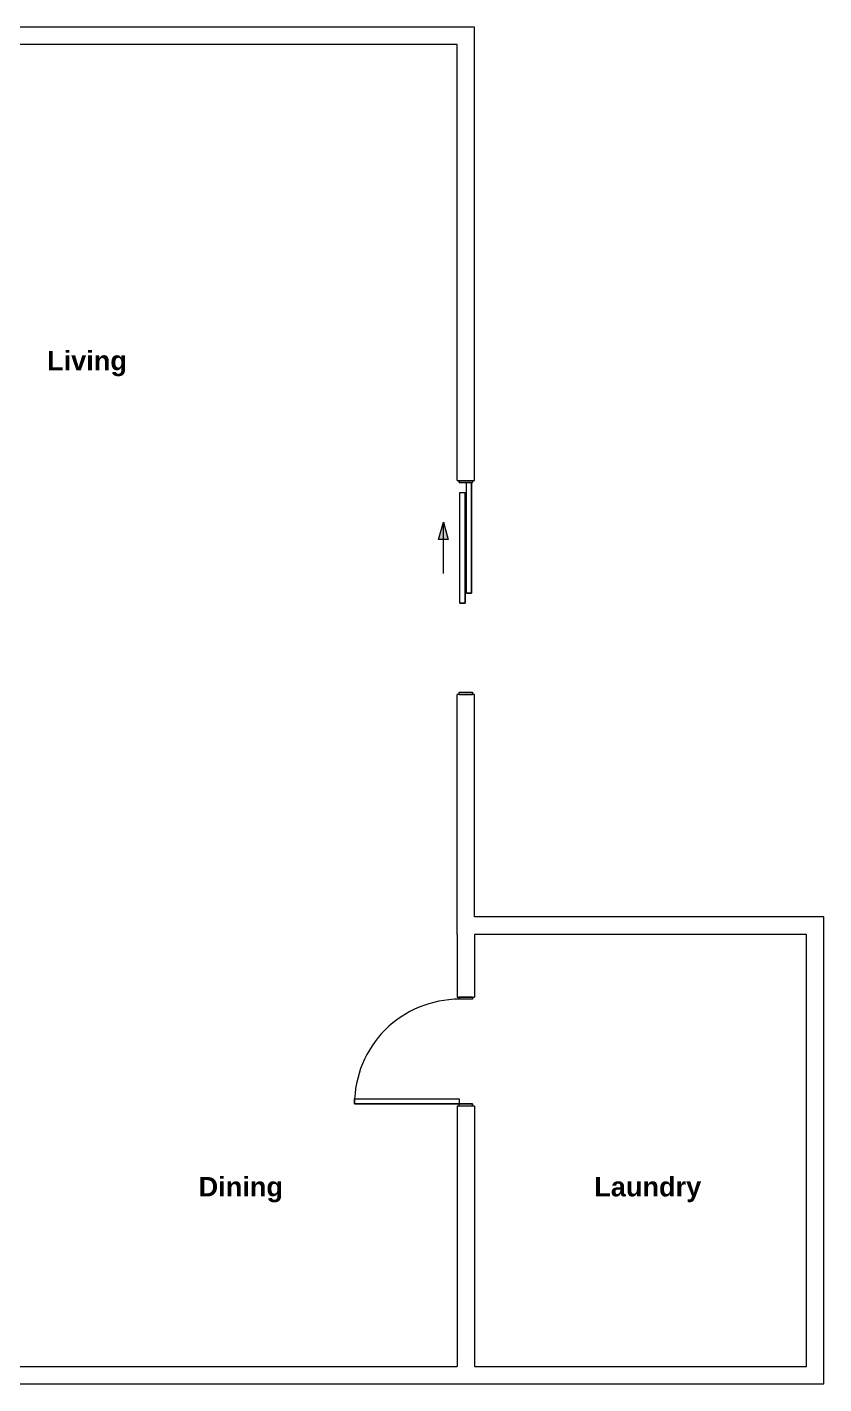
# Model space of a CAD drawing. Header units: inches. Extents: x -462 to 241, y -235 to 232.
# Drawn here: x -33.3 to 240.5, y -234.7 to 231.5 of the extents above; entities that cross this region are included whole.
import ezdxf

# ---------------------------------------------------------------- set-up
doc = ezdxf.new("R2010")
doc.units = ezdxf.units.IN
doc.header["$LTSCALE"] = 48
doc.header["$MEASUREMENT"] = 0
doc.layers.add('None', color=7, linetype='Continuous', lineweight=5)
doc.styles.add('Arial (bold)', font='Arial Bold.ttf')

# ---------------------------------------------------------------- blocks, each defined once
blk = doc.blocks.new('Group-2')
at = {"layer": 'None', "color": 7, "linetype": 'Continuous', "lineweight": 5, "transparency": 33554687}
for p, q in [((-255.7, -228.68), (-165.03, -228.68)), ((-159.03, -228.68), (114.47, -228.68)), ((120.47, -228.68), (234.52, -228.68)), ((-261.7, -234.68), (240.52, -234.68))]:
    blk.add_line(p, q, dxfattribs=at)
blk = doc.blocks.new('Group-3')
at = {"layer": 'None', "color": 7, "transparency": 33554687}
blk.add_blockref('Group-2', (0, 0), dxfattribs=at)
blk = doc.blocks.new('Group-4')
at = {"layer": 'None', "color": 7, "linetype": 'Continuous', "lineweight": 5, "transparency": 33554687}
for p, q in [((240.52, -234.68), (240.52, -74.21)), ((234.52, -228.68), (234.52, -80.21))]:
    blk.add_line(p, q, dxfattribs=at)
blk = doc.blocks.new('Group-5')
at = {"layer": 'None', "color": 7, "transparency": 33554687}
blk.add_blockref('Group-4', (0, 0), dxfattribs=at)
blk = doc.blocks.new('Group-6')
at = {"layer": 'None', "color": 7, "linetype": 'Continuous', "lineweight": 5, "transparency": 33554687}
for p, q in [((240.52, -74.21), (120.47, -74.21)), ((234.52, -80.21), (120.47, -80.21))]:
    blk.add_line(p, q, dxfattribs=at)
blk = doc.blocks.new('Group-7')
at = {"layer": 'None', "color": 7, "transparency": 33554687}
blk.add_blockref('Group-6', (0, 0), dxfattribs=at)
blk = doc.blocks.new('Group-8')
at = {"layer": 'None', "color": 7, "linetype": 'Continuous', "lineweight": 5, "transparency": 33554687}
for p, q in [((-36.75, 2.25), (-36.75, -2.25)), ((36.75, 2.25), (36.75, -2.25))]:
    blk.add_line(p, q, dxfattribs=at)
blk = doc.blocks.new('Group-9')
at = {"color": 255, "linetype": 'Continuous', "lineweight": 5, "transparency": 33554687}
for points in [[(-36.75, 2.25), (-36, 2.25), (-36, -2.25), (-36.75, -2.25)], [(36, 2.25), (36.75, 2.25), (36.75, -2.25), (36, -2.25)]]:
    blk.add_wipeout(points, dxfattribs=at).dxf.layer = 'None'
at = {"layer": 'None', "color": 7, "linetype": 'Continuous', "lineweight": 5, "transparency": 33554687, "flags": 128}
for points in [[(-36.75, 2.25), (-36, 2.25), (-36, -2.25), (-36.75, -2.25)], [(36, 2.25), (36.75, 2.25), (36.75, -2.25), (36, -2.25)]]:
    blk.add_lwpolyline(points, close=True, dxfattribs=at)
blk = doc.blocks.new('Group-10')
at = {"layer": 'None', "color": 7, "transparency": 33554687}
blk.add_blockref('Group-8', (0, 0), dxfattribs=at)
blk.add_blockref('Group-9', (0, 0), dxfattribs=at)
at = {"layer": 'None', "color": 7, "linetype": 'Continuous', "lineweight": 5, "transparency": 33554687}
for p, q in [((-36.75, 2.25), (-36, 2.25)), ((-36, 2.25), (-36, -2.25)), ((36.75, 2.25), (36, 2.25)), ((36, 2.25), (36, -2.25)), ((-36.75, -2.25), (-36, -2.25)), ((36.75, -2.25), (36, -2.25))]:
    blk.add_line(p, q, dxfattribs=at)
blk = doc.blocks.new('Group-11')
at = {"color": 255, "linetype": 'Continuous', "lineweight": 5, "transparency": 33554687}
blk.add_wipeout([(-5.4, 2), (32.6, 2), (32.6, 0.25), (-5.4, 0.25)], dxfattribs=at).dxf.layer = 'None'
at = {"layer": 'None', "color": 7, "linetype": 'Continuous', "lineweight": 5, "transparency": 33554687, "flags": 128}
blk.add_lwpolyline([(-5.4, 2), (32.6, 2), (32.6, 0.25), (-5.4, 0.25)], close=True, dxfattribs=at)
blk = doc.blocks.new('Group-12')
at = {"layer": 'None', "color": 7, "transparency": 33554687}
blk.add_blockref('Group-11', (0, 0), dxfattribs=at)
at = {"layer": 'None', "color": 7, "linetype": 'Continuous', "lineweight": 5, "transparency": 33554687}
for p, q in [((-5.4, 2), (32.6, 2)), ((-5.4, 2), (-5.4, 0.25)), ((-5.4, 0.25), (32.6, 0.25)), ((32.6, 2), (32.6, 0.25))]:
    blk.add_line(p, q, dxfattribs=at)
blk = doc.blocks.new('Group-13')
at = {"layer": 'None', "color": 7, "transparency": 33554687}
blk.add_blockref('Group-12', (0, 0), dxfattribs=at)
blk = doc.blocks.new('Group-14')
at = {"color": 255, "linetype": 'Continuous', "lineweight": 5, "transparency": 33554687}
blk.add_wipeout([(-2, -0.25), (36, -0.25), (36, -2), (-2, -2)], dxfattribs=at).dxf.layer = 'None'
at = {"layer": 'None', "color": 7, "linetype": 'Continuous', "lineweight": 5, "transparency": 33554687, "flags": 128}
blk.add_lwpolyline([(-2, -0.25), (36, -0.25), (36, -2), (-2, -2)], close=True, dxfattribs=at)
blk = doc.blocks.new('Group-15')
at = {"layer": 'None', "color": 7, "transparency": 33554687}
blk.add_blockref('Group-14', (0, 0), dxfattribs=at)
at = {"layer": 'None', "color": 7, "linetype": 'Continuous', "lineweight": 5, "transparency": 33554687}
for p, q in [((-2, -0.25), (36, -0.25)), ((-2, -0.25), (-2, -2)), ((-2, -2), (36, -2)), ((36, -0.25), (36, -2))]:
    blk.add_line(p, q, dxfattribs=at)
blk = doc.blocks.new('Group-16')
at = {"layer": 'None', "color": 7, "transparency": 33554687}
blk.add_blockref('Group-15', (0, 0), dxfattribs=at)
blk = doc.blocks.new('Door (2D)')
at = {"layer": 'None', "linetype": 'Continuous', "lineweight": 0, "transparency": 33554687}
blk.add_hatch(color=7, dxfattribs=at).paths.add_polyline_path([(16.46, 9.33), (22.46, 7.72), (16.46, 6.12)])
at = {"layer": 'None', "color": 7, "linetype": 'Continuous', "lineweight": 5, "transparency": 33554687}
blk.add_line((4.74, 7.72), (22.46, 7.72), dxfattribs=at)
at = {"layer": 'None', "color": 7, "linetype": 'Continuous', "lineweight": 5, "transparency": 33554687, "flags": 128}
blk.add_lwpolyline([(16.46, 9.33), (22.46, 7.72), (16.46, 6.12)], close=True, dxfattribs=at)
at = {"layer": 'None', "color": 7, "transparency": 33554687}
blk.add_blockref('Group-10', (0, 0), dxfattribs=at)
at = {"layer": 'None', "color": 0, "flags": 1}
for tag in ['IFC_UUID', 'instanceID']:
    blk.add_attdef(tag, (109.74, 2.25), '', height=0.00709, dxfattribs=at)
at = {"layer": 'None', "color": 7, "transparency": 33554687}
blk.add_blockref('Group-13', (0, 0), dxfattribs=at)
blk.add_blockref('Group-16', (0, 0), dxfattribs=at)
blk = doc.blocks.new('Group-18')
at = {"layer": 'None', "color": 7, "linetype": 'Continuous', "lineweight": 5, "transparency": 33554687}
for p, q in [((120.47, 75.75), (120.47, 231.52)), ((114.47, 75.75), (114.47, 225.52)), ((114.47, 75.75), (120.47, 75.75)), ((120.47, 2.25), (114.47, 2.25)), ((114.47, -80.21), (114.47, 2.25)), ((120.47, -74.21), (120.47, 2.25))]:
    blk.add_line(p, q, dxfattribs=at)
blk = doc.blocks.new('Group-19')
at = {"layer": 'None', "color": 7, "transparency": 33554687}
blk.add_blockref('Group-18', (0, 0), dxfattribs=at)
blk = doc.blocks.new('Group-20')
at = {"layer": 'None', "color": 7, "linetype": 'Continuous', "lineweight": 5, "transparency": 33554687}
for p, q in [((120.47, 231.52), (-456, 231.52)), ((-275.63, 225.52), (-455.49, 225.52)), ((-243.8, 225.52), (-269.63, 225.52)), ((-164.86, 225.52), (-237.8, 225.52)), ((114.47, 225.52), (-158.86, 225.52))]:
    blk.add_line(p, q, dxfattribs=at)
blk = doc.blocks.new('Group-21')
at = {"layer": 'None', "color": 7, "transparency": 33554687}
blk.add_blockref('Group-20', (0, 0), dxfattribs=at)
blk = doc.blocks.new('Group-112')
at = {"layer": 'None', "color": 7, "linetype": 'Continuous', "lineweight": 5, "transparency": 33554687}
for p, q in [((-18.75, 2.25), (-18.75, -2.25)), ((18.75, 2.25), (18.75, -2.25))]:
    blk.add_line(p, q, dxfattribs=at)
blk = doc.blocks.new('Group-113')
at = {"color": 255, "linetype": 'Continuous', "lineweight": 5, "transparency": 33554687}
for points in [[(-18.75, 2.25), (-18, 2.25), (-18, -2.25), (-18.75, -2.25)], [(18, 2.25), (18.75, 2.25), (18.75, -2.25), (18, -2.25)]]:
    blk.add_wipeout(points, dxfattribs=at).dxf.layer = 'None'
at = {"layer": 'None', "color": 7, "linetype": 'Continuous', "lineweight": 5, "transparency": 33554687, "flags": 128}
for points in [[(-18.75, 2.25), (-18, 2.25), (-18, -2.25), (-18.75, -2.25)], [(18, 2.25), (18.75, 2.25), (18.75, -2.25), (18, -2.25)]]:
    blk.add_lwpolyline(points, close=True, dxfattribs=at)
blk = doc.blocks.new('Group-114')
at = {"layer": 'None', "color": 7, "transparency": 33554687}
blk.add_blockref('Group-112', (0, 0), dxfattribs=at)
blk.add_blockref('Group-113', (0, 0), dxfattribs=at)
at = {"layer": 'None', "color": 7, "linetype": 'Continuous', "lineweight": 5, "transparency": 33554687}
for p, q in [((-18.75, 2.25), (-18, 2.25)), ((-18, 2.25), (-18, -2.25)), ((18.75, 2.25), (18, 2.25)), ((18, 2.25), (18, -2.25)), ((-18.75, -2.25), (-18, -2.25)), ((18.75, -2.25), (18, -2.25))]:
    blk.add_line(p, q, dxfattribs=at)
blk = doc.blocks.new('Group-115')
at = {"layer": 'None', "color": 7, "linetype": 'Continuous', "lineweight": 5, "transparency": 33554687}
blk.add_arc((18, -2.25), 36, 180, 270, dxfattribs=at)
blk = doc.blocks.new('Group-116')
at = {"color": 255, "linetype": 'Continuous', "lineweight": 5, "transparency": 33554687}
blk.add_wipeout([(16.25, -38.25), (16.25, -2.25), (18, -2.25), (18, -38.25)], dxfattribs=at).dxf.layer = 'None'
at = {"layer": 'None', "color": 7, "linetype": 'Continuous', "lineweight": 5, "transparency": 33554687, "flags": 128}
blk.add_lwpolyline([(16.25, -38.25), (16.25, -2.25), (18, -2.25), (18, -38.25)], close=True, dxfattribs=at)
blk = doc.blocks.new('Group-117')
at = {"layer": 'None', "color": 7, "transparency": 33554687}
blk.add_blockref('Group-116', (0, 0), dxfattribs=at)
at = {"layer": 'None', "color": 7, "linetype": 'Continuous', "lineweight": 5, "transparency": 33554687}
for p, q in [((16.25, -38.25), (16.25, -2.25)), ((16.25, -2.25), (18, -2.25)), ((18, -38.25), (18, -2.25)), ((16.25, -38.25), (18, -38.25))]:
    blk.add_line(p, q, dxfattribs=at)
blk = doc.blocks.new('Group-118')
at = {"layer": 'None', "color": 7, "transparency": 33554687}
blk.add_blockref('Group-117', (0, 0), dxfattribs=at)
blk = doc.blocks.new('Door (2D)-7')
at = {"layer": 'None', "color": 7, "transparency": 33554687}
blk.add_blockref('Group-114', (0, 0), dxfattribs=at)
at = {"layer": 'None', "color": 0, "flags": 1}
for tag in ['IFC_UUID', 'instanceID']:
    blk.add_attdef(tag, (79.22, -139.25), '', height=0.00709, dxfattribs=at)
at = {"layer": 'None', "color": 7, "transparency": 33554687}
blk.add_blockref('Group-115', (0, 0), dxfattribs=at)
blk.add_blockref('Group-118', (0, 0), dxfattribs=at)
blk = doc.blocks.new('Group-120')
at = {"layer": 'None', "color": 7, "linetype": 'Continuous', "lineweight": 5, "transparency": 33554687}
for p, q in [((114.47, -80.21), (114.47, -101.75)), ((120.47, -80.21), (120.47, -101.75)), ((114.47, -101.75), (120.47, -101.75)), ((120.47, -139.25), (114.47, -139.25)), ((114.47, -139.25), (114.47, -228.68)), ((120.47, -139.25), (120.47, -228.68))]:
    blk.add_line(p, q, dxfattribs=at)
blk = doc.blocks.new('Group-121')
at = {"layer": 'None', "color": 7, "transparency": 33554687}
blk.add_blockref('Group-120', (0, 0), dxfattribs=at)

msp = doc.modelspace()

# ---------------------------------------------------------------- wipeouts: each hides what was drawn before it
at = {"color": 255, "linetype": 'Continuous', "lineweight": 5, "transparency": 33554687}
for points in [[(120.47, 231.52), (114.47, 225.52), (114.47, 75.75), (120.47, 75.75)], [(-26.44, 111.36), (1.22, 111.36), (1.22, 122), (-26.44, 122)], [(25.64, -172.5), (54.86, -172.5), (54.86, -161.86), (25.64, -161.86)], [(161.61, -172.5), (198.61, -172.5), (198.61, -161.86), (161.61, -161.86)], [(234.52, -228.68), (-255.7, -228.68), (-261.7, -234.68), (240.52, -234.68)]]:
    msp.add_wipeout(points, dxfattribs=at).dxf.layer = 'None'

# ---------------------------------------------------------------- next in the draw order: linework, layer by layer
at = {"layer": 'None', "color": 7, "linetype": 'Continuous', "lineweight": 5, "transparency": 33554687}
for p, q in [((-159.03, -228.68), (114.47, -228.68)), ((120.47, -228.68), (234.52, -228.68)), ((-261.7, -234.68), (240.52, -234.68))]:
    msp.add_line(p, q, dxfattribs=at)

# ---------------------------------------------------------------- next in the draw order: block references
at = {"layer": 'None', "color": 7, "transparency": 33554687}
msp.add_blockref('Group-3', (0, 0), dxfattribs=at)

# ---------------------------------------------------------------- next in the draw order: texts
at = {"layer": 'None', "color": 7, "transparency": 33554687, "char_height": 6.672, "attachment_point": 1, "line_spacing_factor": 0.960695, "style": 'Arial (bold)'}
for s, insert in [('Living', (-26.44, 120.27)), ('Dining', (25.64, -163.59)), ('Laundry', (161.61, -163.59))]:
    msp.add_mtext(s, dxfattribs=dict(at, insert=insert))

# ---------------------------------------------------------------- next in the draw order: wipeouts: each hides what was drawn before it
at = {"color": 255, "linetype": 'Continuous', "lineweight": 5, "transparency": 33554687}
for points in [[(234.52, -80.21), (234.52, -228.68), (240.52, -234.68), (240.52, -74.21)], [(114.47, -228.68), (120.47, -228.68), (120.47, -139.25), (114.47, -139.25)]]:
    msp.add_wipeout(points, dxfattribs=at).dxf.layer = 'None'

# ---------------------------------------------------------------- next in the draw order: linework, layer by layer
at = {"layer": 'None', "color": 7, "linetype": 'Continuous', "lineweight": 5, "transparency": 33554687}
for p, q in [((240.52, -234.68), (240.52, -74.21)), ((234.52, -228.68), (234.52, -80.21)), ((120.47, -139.25), (120.47, -228.68))]:
    msp.add_line(p, q, dxfattribs=at)

# ---------------------------------------------------------------- next in the draw order: block references
at = {"layer": 'None', "color": 7, "transparency": 33554687}
msp.add_blockref('Group-5', (0, 0), dxfattribs=at)

# ---------------------------------------------------------------- next in the draw order: wipeouts: each hides what was drawn before it
at = {"color": 255, "linetype": 'Continuous', "lineweight": 5, "transparency": 33554687}
msp.add_wipeout([(114.47, -80.21), (234.52, -80.21), (240.52, -74.21), (120.47, -74.21)], dxfattribs=at).dxf.layer = 'None'

# ---------------------------------------------------------------- next in the draw order: linework, layer by layer
at = {"layer": 'None', "color": 7, "linetype": 'Continuous', "lineweight": 5, "transparency": 33554687}
for p, q in [((240.52, -74.21), (120.47, -74.21)), ((234.52, -80.21), (120.47, -80.21))]:
    msp.add_line(p, q, dxfattribs=at)

# ---------------------------------------------------------------- next in the draw order: block references
at = {"layer": 'None', "color": 7, "transparency": 33554687}
msp.add_blockref('Group-7', (0, 0), dxfattribs=at)

# ---------------------------------------------------------------- next in the draw order: wipeouts: each hides what was drawn before it
at = {"color": 255, "linetype": 'Continuous', "lineweight": 5, "transparency": 33554687}
msp.add_wipeout([(114.47, -80.21), (120.47, -74.21), (120.47, 2.25), (114.47, 2.25)], dxfattribs=at).dxf.layer = 'None'

# ---------------------------------------------------------------- next in the draw order: block references
at = {"layer": 'None', "color": 7, "transparency": 33554687, "rotation": 90}
msp.add_blockref('Door (2D)', (117.47, 39), dxfattribs=at)

# ---------------------------------------------------------------- next in the draw order: linework, layer by layer
at = {"layer": 'None', "color": 7, "linetype": 'Continuous', "lineweight": 5, "transparency": 33554687}
for p, q in [((120.47, 75.75), (120.47, 231.52)), ((114.47, 75.75), (114.47, 225.52)), ((114.47, 75.75), (120.47, 75.75)), ((120.47, 2.25), (114.47, 2.25)), ((114.47, -80.21), (114.47, 2.25)), ((120.47, -74.21), (120.47, 2.25))]:
    msp.add_line(p, q, dxfattribs=at)

# ---------------------------------------------------------------- next in the draw order: block references
at = {"layer": 'None', "color": 7, "transparency": 33554687}
msp.add_blockref('Group-19', (0, 0), dxfattribs=at)

# ---------------------------------------------------------------- next in the draw order: wipeouts: each hides what was drawn before it
at = {"color": 255, "linetype": 'Continuous', "lineweight": 5, "transparency": 33554687}
for points in [[(-455.49, 225.52), (114.47, 225.52), (120.47, 231.52), (-456, 231.52)], [(120.47, -80.21), (114.47, -80.21), (114.47, -101.75), (120.47, -101.75)]]:
    msp.add_wipeout(points, dxfattribs=at).dxf.layer = 'None'

# ---------------------------------------------------------------- next in the draw order: linework, layer by layer
at = {"layer": 'None', "color": 7, "linetype": 'Continuous', "lineweight": 5, "transparency": 33554687}
for p, q in [((120.47, 231.52), (-456, 231.52)), ((114.47, 225.52), (-158.86, 225.52))]:
    msp.add_line(p, q, dxfattribs=at)

# ---------------------------------------------------------------- next in the draw order: block references
at = {"layer": 'None', "color": 7, "transparency": 33554687}
msp.add_blockref('Group-21', (0, 0), dxfattribs=at)
at = {"layer": 'None', "color": 7, "transparency": 33554687, "rotation": 270}
msp.add_blockref('Door (2D)-7', (117.47, -120.5), dxfattribs=at)

# ---------------------------------------------------------------- next in the draw order: linework, layer by layer
at = {"layer": 'None', "color": 7, "linetype": 'Continuous', "lineweight": 5, "transparency": 33554687}
for p, q in [((114.47, -80.21), (114.47, -101.75)), ((120.47, -80.21), (120.47, -101.75)), ((114.47, -101.75), (120.47, -101.75)), ((120.47, -139.25), (114.47, -139.25)), ((114.47, -139.25), (114.47, -228.68))]:
    msp.add_line(p, q, dxfattribs=at)

# ---------------------------------------------------------------- next in the draw order: block references
at = {"layer": 'None', "color": 7, "transparency": 33554687}
msp.add_blockref('Group-121', (0, 0), dxfattribs=at)

doc.saveas('drawing.dxf')
